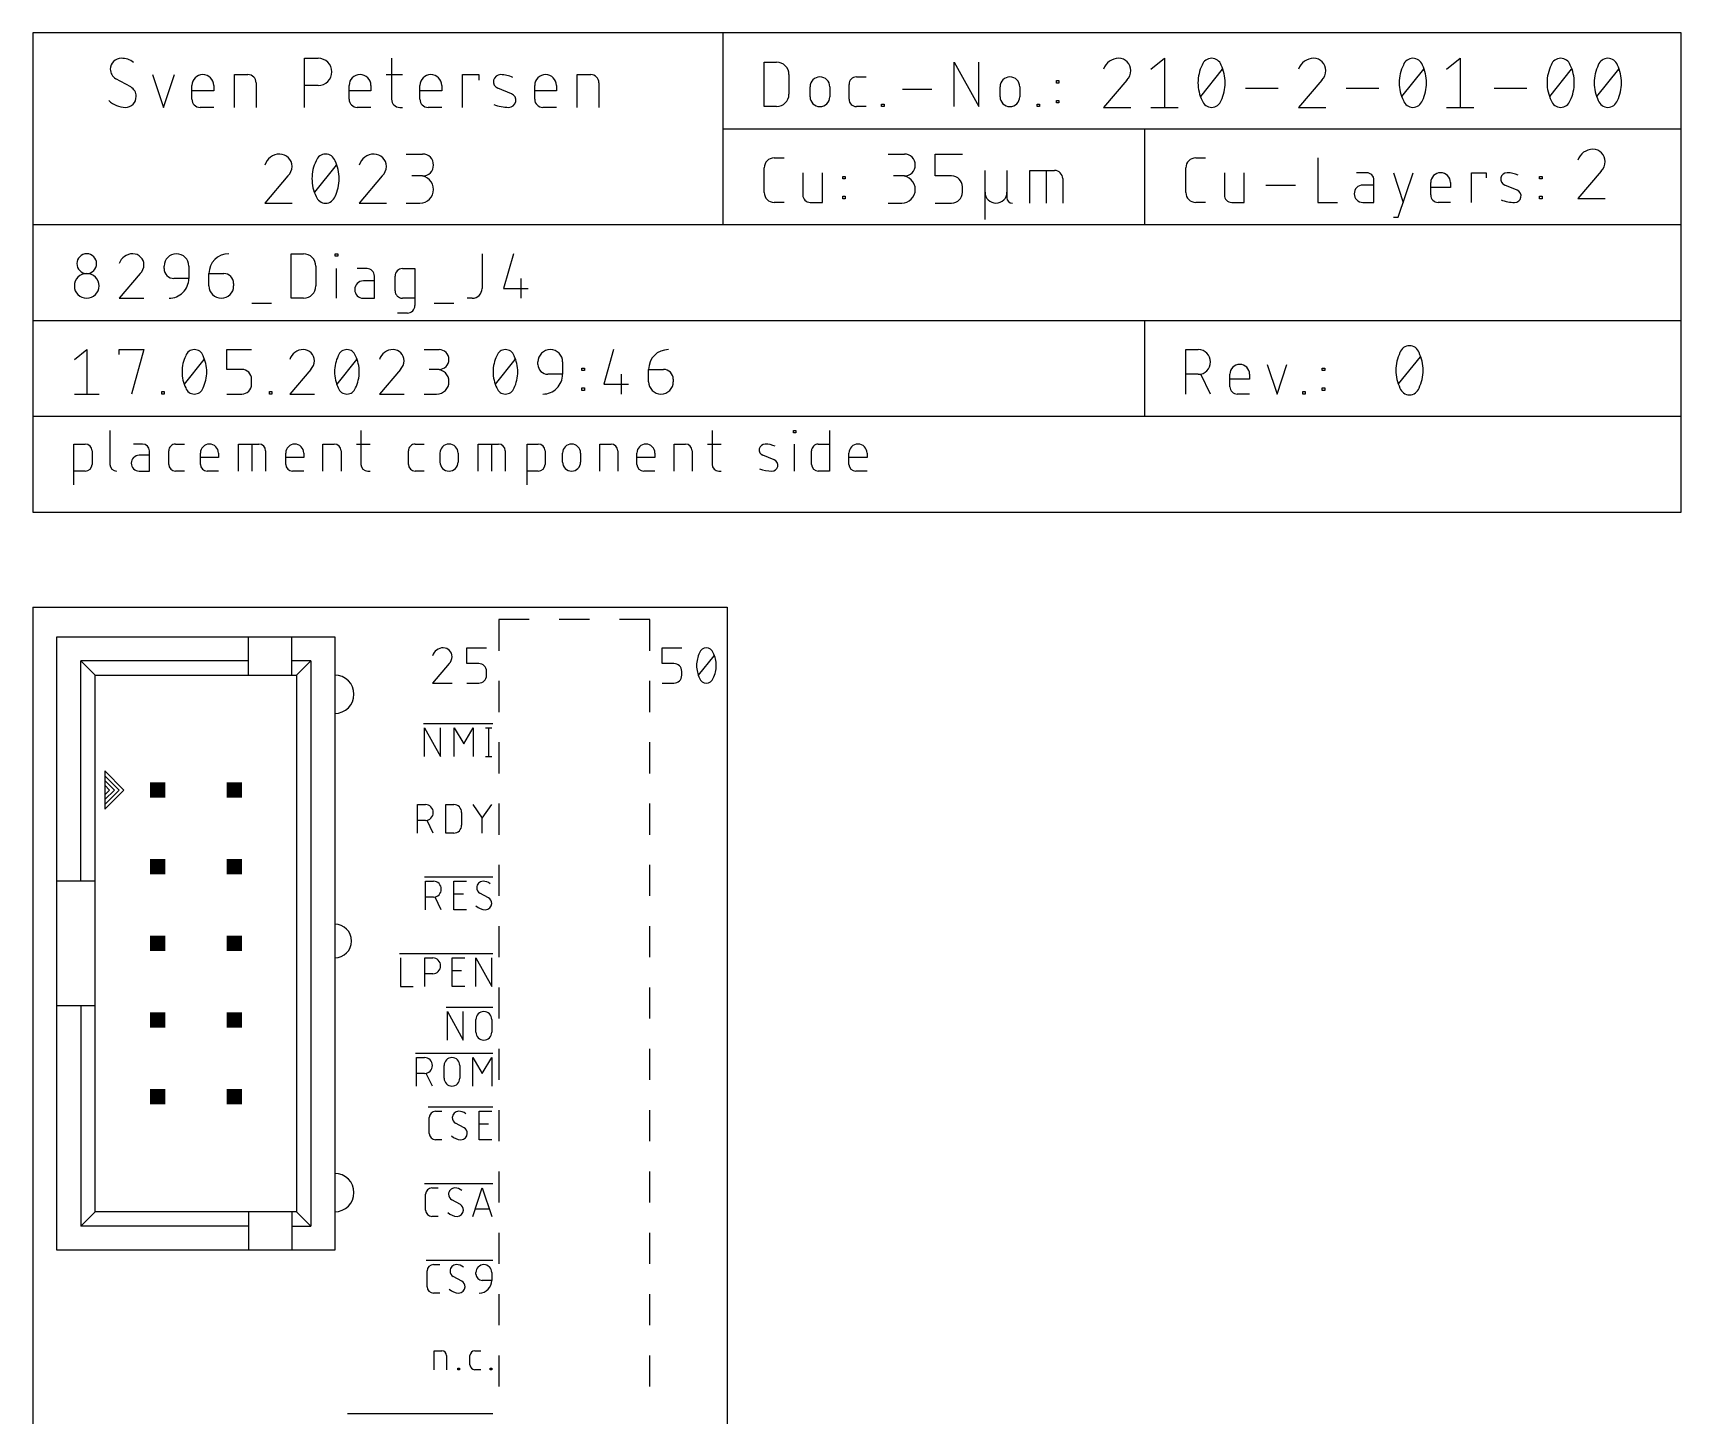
# Model space of a CAD drawing. Extents: x 0 to 54.6, y 0 to 93.
# Drawn here: x 0 to 54.6, y 47.2 to 93 of the extents above; entities that cross this region are included whole.
import ezdxf

# ---------------------------------------------------------------- set-up
doc = ezdxf.new("R2010")
doc.units = 0
for name, color, linetype in [('20', 30, 'CONTINUOUS'), ('21', 253, 'CONTINUOUS'), ('48', 213, 'CONTINUOUS'), ('51', 253, 'CONTINUOUS')]:
    doc.layers.add(name, color=color, linetype=linetype)

# ---------------------------------------------------------------- blocks, each defined once
blk = doc.blocks.new('RECT')
blk.add_solid([(-0.5, -0.5), (0.5, -0.5), (-0.5, 0.5), (0.5, 0.5)])

msp = doc.modelspace()

# ---------------------------------------------------------------- linework, layer by layer
at = {"layer": '20'}
for p, q in [((0, 74), (0, 0)), ((0, 74), (23, 74)), ((23, 74), (23, 0))]:
    msp.add_line(p, q, dxfattribs=at)
at = {"layer": '21'}
for p, q in [((2.5485, 79.8576), (2.5485, 78.7358)), ((10.8694, 79.8576), (10.8694, 78.7358)), ((22.5046, 79.8576), (22.5046, 78.7358)), ((25.2019, 79.7828), (25.2019, 79.8576)), ((25.2019, 79.8576), (25.2767, 79.8576)), ((25.2767, 79.7828), (25.2019, 79.7828)), ((25.2767, 79.8576), (25.2767, 79.7828)), ((26.3968, 79.8576), (26.3968, 78.5114)), ((1.3589, 78.0627), (1.3589, 79.4089)), ((1.3589, 79.4089), (1.7328, 79.4089)), ((1.9572, 79.1845), (1.9572, 78.7358)), ((3.632, 79.4089), (3.3329, 79.4089)), ((3.8564, 78.5114), (3.8564, 79.1845)), ((4.5006, 78.7358), (4.5006, 79.1845)), ((4.725, 79.4089), (5.0241, 79.4089)), ((6.813, 78.5114), (6.813, 79.4089)), ((6.813, 79.4089), (7.4861, 79.4089)), ((7.2617, 78.5114), (7.2617, 79.4089)), ((7.7105, 79.1845), (7.7105, 78.5114)), ((9.609, 78.5114), (9.609, 79.4089)), ((9.609, 79.4089), (9.983, 79.4089)), ((10.2074, 79.1845), (10.2074, 78.5114)), ((10.7198, 79.4089), (11.1685, 79.4089)), ((12.44, 78.7358), (12.44, 79.1845)), ((12.6643, 79.4089), (12.9635, 79.4089)), ((14.7524, 78.5114), (14.7524, 79.4089)), ((14.7524, 79.4089), (15.4255, 79.4089)), ((15.2011, 78.5114), (15.2011, 79.4089)), ((15.6498, 79.1845), (15.6498, 78.5114)), ((16.3706, 78.0627), (16.3706, 79.4089)), ((16.3706, 79.4089), (16.7446, 79.4089)), ((16.969, 79.1845), (16.969, 78.7358)), ((18.7804, 78.5114), (18.7804, 79.4089)), ((18.7804, 79.4089), (19.1543, 79.4089)), ((19.3787, 79.1845), (19.3787, 78.5114)), ((21.2443, 78.5114), (21.2443, 79.4089)), ((21.2443, 79.4089), (21.6182, 79.4089)), ((21.8426, 79.1845), (21.8426, 78.5114)), ((22.355, 79.4089), (22.8038, 79.4089)), ((25.2393, 78.5114), (25.2393, 79.4089)), ((25.7985, 78.7358), (25.7985, 79.1845)), ((26.0229, 79.4089), (26.3968, 79.4089)), ((3.8564, 79.0349), (3.5199, 79.0349)), ((5.5481, 78.7358), (5.5481, 79.1097)), ((6.1464, 78.9601), (5.5481, 78.9601)), ((6.1464, 79.1097), (6.1464, 78.9601)), ((8.3771, 78.7358), (8.3771, 79.1097)), ((8.9754, 78.9601), (8.3771, 78.9601)), ((8.9754, 79.1097), (8.9754, 78.9601)), ((13.4875, 78.8106), (13.4875, 79.1097)), ((14.0858, 79.1097), (14.0858, 78.8106)), ((17.5484, 78.8106), (17.5484, 79.1097)), ((18.1467, 79.1097), (18.1467, 78.8106)), ((20.0123, 78.7358), (20.0123, 79.1097)), ((20.6106, 78.9601), (20.0123, 78.9601)), ((20.6106, 79.1097), (20.6106, 78.9601)), ((24.5594, 78.8853), (24.1854, 79.0349)), ((27.0391, 78.7358), (27.0391, 79.1097)), ((27.6374, 78.9601), (27.0391, 78.9601)), ((27.6374, 79.1097), (27.6374, 78.9601)), ((1.7328, 78.5114), (1.3589, 78.5114)), ((3.5199, 78.5114), (3.8564, 78.5114)), ((5.0241, 78.5114), (4.725, 78.5114)), ((6.1464, 78.5114), (5.7725, 78.5114)), ((8.9754, 78.5114), (8.6014, 78.5114)), ((11.0937, 78.5114), (11.1685, 78.5114)), ((12.9635, 78.5114), (12.6643, 78.5114)), ((16.7446, 78.5114), (16.3706, 78.5114)), ((20.6106, 78.5114), (20.2367, 78.5114)), ((22.729, 78.5114), (22.8038, 78.5114)), ((26.3968, 78.5114), (26.0229, 78.5114)), ((27.6374, 78.5114), (27.2635, 78.5114)), ((15.4388, 73.5925), (15.4388, 72.5613)), ((16.4388, 73.5925), (15.4388, 73.5925)), ((18.4388, 73.5925), (17.4388, 73.5925)), ((20.4388, 73.5925), (19.4388, 73.5925)), ((20.4388, 72.5613), (20.4388, 73.5925)), ((0.7937, 64.9288), (0.7937, 73.025)), ((0.7937, 73.025), (7.1438, 73.025)), ((7.1438, 73.025), (8.5725, 73.025)), ((7.1438, 72.2313), (7.1438, 73.025)), ((8.5725, 73.025), (10.0013, 73.025)), ((8.5725, 72.2313), (8.5725, 73.025)), ((10.0013, 73.025), (10.0013, 52.705)), ((14.3813, 72.1374), (14.3813, 72.6567)), ((14.3813, 72.6567), (15.0305, 72.6567)), ((20.847, 72.1374), (20.847, 72.6567)), ((20.847, 72.6567), (21.4962, 72.6567)), ((7.1438, 72.2313), (1.5875, 72.2313)), ((1.5875, 64.9288), (1.5875, 72.2313)), ((1.5875, 72.2313), (2.0637, 71.755)), ((7.1438, 71.755), (7.1438, 72.2313)), ((8.5725, 71.755), (8.5725, 72.2313)), ((9.2075, 72.2313), (8.5725, 72.2313)), ((9.2075, 72.2313), (8.7313, 71.755)), ((9.2075, 72.2313), (9.2075, 53.4987)), ((13.7901, 72.1374), (13.2383, 71.4883)), ((14.7708, 72.1374), (14.3813, 72.1374)), ((21.2365, 72.1374), (20.847, 72.1374)), ((22.055, 71.7479), (22.5742, 72.3971)), ((2.0637, 64.9288), (2.0637, 71.755)), ((2.0637, 71.755), (7.1438, 71.755)), ((7.1438, 71.755), (8.5725, 71.755)), ((8.5725, 71.755), (8.7313, 71.755)), ((8.7313, 71.755), (8.7313, 53.975)), ((15.0305, 71.7479), (15.0305, 71.8778)), ((15.4388, 71.5613), (15.4388, 70.53)), ((20.4388, 70.53), (20.4388, 71.5613)), ((21.4962, 71.7479), (21.4962, 71.8778)), ((13.2383, 71.4883), (13.8875, 71.4883)), ((14.3813, 71.4883), (14.7708, 71.4883)), ((20.847, 71.4883), (21.2365, 71.4883)), ((12.939, 70.1548), (15.24, 70.1548)), ((12.9771, 69.0626), (12.9771, 70.0024)), ((12.9771, 70.0024), (13.4993, 69.0626)), ((13.4993, 69.0626), (13.4993, 70.0024)), ((13.9613, 69.0626), (13.9613, 70.0024)), ((13.9613, 70.0024), (14.2745, 69.4803)), ((14.2745, 69.4803), (14.5878, 70.0024)), ((14.5878, 70.0024), (14.5878, 69.0626)), ((14.9931, 70.0024), (15.2019, 70.0024)), ((15.0975, 70.0024), (15.0975, 69.0626)), ((15.4388, 69.53), (15.4388, 68.4988)), ((20.4388, 68.4988), (20.4388, 69.53)), ((14.9931, 69.0626), (15.2019, 69.0626)), ((3.0163, 67.945), (2.3813, 68.58)), ((2.3813, 68.58), (2.3813, 68.4213)), ((2.8575, 67.945), (2.3813, 68.4213)), ((2.3813, 68.4213), (2.3813, 68.2625)), ((2.6988, 67.945), (2.3813, 68.2625)), ((2.3813, 68.2625), (2.3813, 68.1038)), ((2.3813, 68.1038), (2.3813, 67.7863)), ((2.54, 67.945), (2.3813, 68.1038)), ((2.3813, 67.31), (3.0163, 67.945)), ((2.3813, 67.4688), (2.8575, 67.945)), ((2.3813, 67.6275), (2.6988, 67.945)), ((2.3813, 67.7863), (2.54, 67.945)), ((2.3813, 67.7863), (2.3813, 67.6275)), ((2.3813, 67.6275), (2.3813, 67.4688)), ((2.3813, 67.4688), (2.3813, 67.31)), ((12.7435, 66.5226), (12.7435, 67.4624)), ((12.7435, 67.4624), (13.0046, 67.4624)), ((13.6827, 66.5226), (13.6827, 67.4624)), ((13.6827, 67.4624), (13.9438, 67.4624)), ((14.2048, 67.2013), (14.2048, 66.7837)), ((14.5754, 67.4624), (14.8886, 67.0186)), ((14.8886, 67.0186), (15.2019, 67.4624)), ((15.4388, 67.4988), (15.4388, 66.4675)), ((20.4388, 66.4675), (20.4388, 67.4988)), ((13.0046, 66.9403), (12.7435, 66.9403)), ((13.2656, 66.5226), (13.0568, 66.9403)), ((14.8886, 66.5226), (14.8886, 67.0186)), ((13.9438, 66.5226), (13.6827, 66.5226)), ((12.971, 65.0748), (15.24, 65.0748)), ((15.4388, 65.4675), (15.4388, 64.4363)), ((20.4388, 64.4363), (20.4388, 65.4675)), ((0.7937, 60.8012), (0.7937, 64.9288)), ((1.5875, 64.9288), (0.7937, 64.9288)), ((2.0637, 64.9288), (1.5875, 64.9288)), ((2.0637, 60.8012), (2.0637, 64.9288)), ((13.0091, 63.9826), (13.0091, 64.9224)), ((13.0091, 64.9224), (13.2702, 64.9224)), ((13.95, 63.9826), (13.95, 64.9224)), ((13.95, 64.9224), (14.3677, 64.9224)), ((13.95, 64.5047), (14.2633, 64.5047)), ((15.0975, 64.3742), (14.8103, 64.5308)), ((13.2702, 64.4003), (13.0091, 64.4003)), ((13.5312, 63.9826), (13.3224, 64.4003)), ((14.3677, 63.9826), (13.95, 63.9826)), ((15.4388, 63.4363), (15.4388, 62.405)), ((20.4388, 62.405), (20.4388, 63.4363)), ((12.1441, 62.5348), (15.24, 62.5348)), ((12.1822, 62.3824), (12.1822, 61.4426)), ((12.986, 61.4426), (12.986, 62.3824)), ((12.986, 62.3824), (13.2471, 62.3824)), ((13.8891, 61.4426), (13.8891, 62.3824)), ((13.8891, 62.3824), (14.3068, 62.3824)), ((14.6798, 61.4426), (14.6798, 62.3824)), ((14.6798, 62.3824), (15.2019, 61.4426)), ((15.2019, 61.4426), (15.2019, 62.3824)), ((13.2471, 61.8603), (12.986, 61.8603)), ((13.8891, 61.9647), (14.2023, 61.9647)), ((12.1822, 61.4426), (12.5999, 61.4426)), ((14.3068, 61.4426), (13.8891, 61.4426)), ((15.4388, 61.405), (15.4388, 60.3738)), ((20.4388, 60.3738), (20.4388, 61.405)), ((0.7937, 52.705), (0.7937, 60.8012)), ((1.5875, 60.8012), (0.7937, 60.8012)), ((2.0637, 60.8012), (1.5875, 60.8012)), ((1.5875, 60.8012), (1.5875, 53.4987)), ((2.0637, 53.975), (2.0637, 60.8012)), ((13.6968, 60.7568), (15.24, 60.7568)), ((13.7349, 59.6646), (13.7349, 60.6044)), ((13.7349, 60.6044), (14.257, 59.6646)), ((14.257, 59.6646), (14.257, 60.6044)), ((14.6798, 59.9257), (14.6798, 60.3433)), ((15.2019, 60.3433), (15.2019, 59.9257)), ((12.675, 59.2328), (15.24, 59.2328)), ((12.7131, 58.1406), (12.7131, 59.0804)), ((12.7131, 59.0804), (12.9741, 59.0804)), ((14.5754, 58.1406), (14.5754, 59.0804)), ((14.5754, 59.0804), (14.8886, 58.5583)), ((14.8886, 58.5583), (15.2019, 59.0804)), ((15.2019, 59.0804), (15.2019, 58.1406)), ((15.4388, 59.3738), (15.4388, 58.3425)), ((20.4388, 58.3425), (20.4388, 59.3738)), ((12.9741, 58.5583), (12.7131, 58.5583)), ((13.2352, 58.1406), (13.0263, 58.5583)), ((13.6217, 58.4017), (13.6217, 58.8193)), ((14.1439, 58.8193), (14.1439, 58.4017)), ((13.0959, 57.4548), (15.24, 57.4548)), ((15.4388, 57.3425), (15.4388, 56.3113)), ((20.4388, 56.3113), (20.4388, 57.3425)), ((13.134, 56.5714), (13.134, 57.0936)), ((13.3428, 57.3024), (13.5517, 57.3024)), ((14.2858, 56.7542), (13.9986, 56.9108)), ((14.7842, 56.3626), (14.7842, 57.3024)), ((14.7842, 57.3024), (15.2019, 57.3024)), ((14.7842, 56.8847), (15.0975, 56.8847)), ((13.5517, 56.3626), (13.3428, 56.3626)), ((15.2019, 56.3626), (14.7842, 56.3626)), ((15.4388, 55.3113), (15.4388, 54.28)), ((20.4388, 54.28), (20.4388, 55.3113)), ((12.9715, 54.9148), (15.24, 54.9148)), ((13.2184, 54.7624), (13.4273, 54.7624)), ((14.5754, 53.8226), (14.8886, 54.7624)), ((14.8886, 54.7624), (15.2019, 53.8226)), ((13.0096, 54.0314), (13.0096, 54.5536)), ((14.1614, 54.2142), (13.8742, 54.3708)), ((2.0637, 53.975), (1.5875, 53.4987)), ((7.1438, 53.975), (2.0637, 53.975)), ((8.5725, 53.975), (7.1438, 53.975)), ((7.1438, 53.975), (7.1438, 53.4987)), ((8.7313, 53.975), (8.5725, 53.975)), ((8.5725, 53.975), (8.5725, 53.4987)), ((8.7313, 53.975), (9.2075, 53.4987)), ((13.4273, 53.8226), (13.2184, 53.8226)), ((15.1236, 54.0575), (14.6537, 54.0575)), ((7.1438, 53.4987), (1.5875, 53.4987)), ((7.1438, 53.4987), (7.1438, 52.705)), ((8.5725, 53.4987), (8.5725, 52.705)), ((8.5725, 53.4987), (9.2075, 53.4987)), ((15.4388, 53.28), (15.4388, 52.2488)), ((20.4388, 52.2488), (20.4388, 53.28)), ((7.1438, 52.705), (0.7937, 52.705)), ((8.5725, 52.705), (7.1438, 52.705)), ((10.0013, 52.705), (8.5725, 52.705)), ((13.0237, 52.3748), (15.24, 52.3748)), ((13.0618, 51.4914), (13.0618, 52.0136)), ((13.2706, 52.2224), (13.4795, 52.2224)), ((14.6798, 51.9091), (14.6798, 51.9613)), ((15.2019, 51.9613), (15.2019, 51.7003)), ((14.2136, 51.6742), (13.9264, 51.8308)), ((15.2019, 51.7003), (14.8886, 51.7003)), ((13.4795, 51.2826), (13.2706, 51.2826)), ((15.4388, 51.2488), (15.4388, 50.2175)), ((20.4388, 50.2175), (20.4388, 51.2488)), ((13.2906, 48.7426), (13.2906, 49.3691)), ((13.2906, 49.3691), (13.5516, 49.3691)), ((13.7082, 49.2125), (13.7082, 48.7426)), ((14.4803, 48.8992), (14.4803, 49.2125)), ((14.6369, 49.3691), (14.8458, 49.3691)), ((15.4388, 49.2175), (15.4388, 48.1863)), ((20.4388, 48.1863), (20.4388, 49.2175)), ((14.0829, 48.7426), (14.0829, 48.7948)), ((14.0829, 48.7948), (14.1351, 48.7948)), ((14.1351, 48.7426), (14.0829, 48.7426)), ((14.1351, 48.7948), (14.1351, 48.7426)), ((14.8458, 48.7426), (14.6369, 48.7426)), ((15.1497, 48.7426), (15.1497, 48.7948)), ((15.1497, 48.7948), (15.2019, 48.7948)), ((15.2019, 48.7426), (15.1497, 48.7426)), ((15.2019, 48.7948), (15.2019, 48.7426)), ((10.4224, 47.2948), (15.24, 47.2948))]:
    msp.add_line(p, q, dxfattribs=at)
for centre, radius, start, end in [((1.7328, 79.1845), 0.2244, 0, 90), ((3.632, 79.1845), 0.2244, 0, 90), ((4.725, 79.1845), 0.2244, 89.9992, 180), ((5.8473, 79.1097), 0.2992, 0, 180), ((7.4861, 79.1845), 0.2244, 0, 90), ((8.6762, 79.1097), 0.2992, 0, 180), ((9.983, 79.1845), 0.2244, 0, 90), ((12.6643, 79.1845), 0.2244, 89.9992, 180), ((13.7866, 79.1097), 0.2992, 0, 180), ((15.4255, 79.1845), 0.2244, 0, 90), ((16.7446, 79.1845), 0.2244, 0, 90), ((17.8475, 79.1097), 0.2992, 0, 180), ((19.1543, 79.1845), 0.2244, 0, 90), ((20.3115, 79.1097), 0.2992, 0, 180), ((21.6182, 79.1845), 0.2244, 0, 90), ((24.2574, 79.215), 0.1939, 89.181, 248.1986), ((24.2481, 78.5596), 0.8493, 65.7609, 89.181), ((26.0229, 79.1845), 0.2244, 89.9992, 180), ((27.3382, 79.1097), 0.2992, 0, 180), ((1.7328, 78.7358), 0.2244, 270.0008, 0), ((2.7729, 78.7358), 0.2244, 180, 270), ((3.5199, 78.7732), 0.2618, 90, 270), ((4.725, 78.7358), 0.2244, 180, 270), ((5.7725, 78.7358), 0.2244, 180, 270), ((8.6014, 78.7358), 0.2244, 180, 270), ((11.0937, 78.7358), 0.2244, 180, 270), ((12.6643, 78.7358), 0.2244, 180, 270), ((13.7866, 78.8106), 0.2992, 180, 0), ((16.7446, 78.7358), 0.2244, 270.0008, 0), ((17.8475, 78.8106), 0.2992, 180, 0), ((20.2367, 78.7358), 0.2244, 180, 270), ((22.729, 78.7358), 0.2244, 180, 270), ((24.4874, 78.7053), 0.1939, 269.181, 68.1986), ((26.0229, 78.7358), 0.2244, 180, 270), ((27.2635, 78.7358), 0.2244, 180, 270), ((24.5027, 79.7797), 1.2684, 250.2096, 269.181), ((13.5954, 72.2814), 0.3753, 90.0001, 162.0549), ((13.5954, 72.3646), 0.2921, 0, 90), ((22.3146, 72.4165), 0.2402, 90, 161.0751), ((22.3146, 72.4165), 0.2402, 18.9248, 90.0002), ((13.5737, 72.3646), 0.3138, 313.604, 359.9996), ((14.7708, 71.8778), 0.2596, 0, 90), ((21.2365, 71.8778), 0.2596, 0, 90), ((22.9529, 72.0725), 0.9628, 154.0109, 180.0001), ((21.6763, 72.0725), 0.9629, 359.9999, 25.9891), ((10.0013, 71.12), 0.635, 270, 90), ((14.7708, 71.7479), 0.2596, 270, 0), ((21.2365, 71.7479), 0.2596, 270, 0), ((22.9529, 72.0725), 0.9629, 180, 205.9888), ((22.3146, 71.7285), 0.2402, 198.9254, 269.9998), ((22.3146, 71.7285), 0.2402, 270, 341.0747), ((21.6763, 72.0725), 0.9629, 334.0112, 360), ((13.0046, 67.2013), 0.2611, 270, 90), ((13.9438, 67.2013), 0.2611, 0, 90), ((13.9438, 66.7837), 0.2611, 269.9993, 0), ((13.2702, 64.6613), 0.2611, 270, 90), ((14.9147, 64.7136), 0.2088, 89.9991, 180), ((14.918, 64.7136), 0.2121, 179.9997, 239.4903), ((14.9147, 64.5308), 0.3916, 53.1301, 89.9991), ((14.9931, 64.4238), 0.4412, 224.7611, 269.9999), ((14.9931, 64.1914), 0.2088, 270, 0), ((14.9898, 64.1914), 0.2121, 0.0001, 59.4899), ((10.0013, 62.9444), 0.5556, 270, 90), ((13.2471, 62.1213), 0.2611, 270, 90), ((14.9408, 60.3433), 0.2611, 0, 180), ((14.9408, 59.9257), 0.2611, 180, 0), ((12.9741, 58.8193), 0.2611, 270, 90), ((13.8828, 58.8193), 0.2611, 0, 180), ((13.8828, 58.4017), 0.2611, 180, 0), ((13.3428, 57.0936), 0.2088, 90.0009, 180), ((14.103, 57.0936), 0.2088, 89.9991, 180), ((14.1063, 57.0936), 0.2121, 179.9997, 239.4903), ((14.103, 56.9108), 0.3916, 53.1301, 89.9991), ((13.3428, 56.5714), 0.2088, 180, 270), ((14.1813, 56.8038), 0.4412, 224.7611, 269.9999), ((14.1813, 56.5714), 0.2088, 270, 0), ((14.1781, 56.5714), 0.2121, 0.0001, 59.4899), ((10.0013, 54.61), 0.635, 270, 90), ((13.2184, 54.5536), 0.2088, 90.0009, 180), ((13.9786, 54.5536), 0.2088, 89.9991, 180), ((13.9786, 54.3708), 0.3916, 53.1301, 89.9991), ((13.9819, 54.5536), 0.2121, 179.9997, 239.4903), ((14.0537, 54.0314), 0.2121, 0.0001, 59.4899), ((13.2184, 54.0314), 0.2088, 180, 270), ((14.0569, 54.2638), 0.4412, 224.7611, 269.9999), ((14.0569, 54.0314), 0.2088, 270, 0), ((13.2706, 52.0136), 0.2088, 90.0009, 180), ((14.0308, 52.0136), 0.2088, 89.9991, 180), ((14.0341, 52.0136), 0.2121, 179.9997, 239.4903), ((14.0308, 51.8308), 0.3916, 53.1301, 89.9991), ((14.9408, 51.9613), 0.2611, 0, 180), ((14.8886, 51.9091), 0.2088, 180, 270), ((13.2706, 51.4914), 0.2088, 180, 270), ((14.1091, 51.7238), 0.4412, 224.7611, 269.9999), ((14.1091, 51.4914), 0.2088, 270, 0), ((14.1059, 51.4914), 0.2121, 0.0001, 59.4899), ((14.7842, 51.7003), 0.4177, 270, 0), ((13.5516, 49.2125), 0.1566, 0.0011, 90), ((14.6369, 49.2125), 0.1566, 90, 180), ((14.6369, 48.8992), 0.1566, 180, 270)]:
    msp.add_arc(centre, radius, start, end, dxfattribs=at)
at = {"layer": '48'}
for p, q in [((22.86, 93.0275), (0, 93.0275)), ((0, 93.0275), (0, 86.6775)), ((54.61, 93.0275), (22.86, 93.0275)), ((22.86, 93.0275), (22.86, 89.8525)), ((54.61, 89.8525), (54.61, 93.0275)), ((9.0005, 90.5637), (9.0005, 92.1893)), ((9.0005, 92.1893), (9.452, 92.1893)), ((11.8821, 92.1893), (11.8821, 90.8346)), ((24.2316, 90.5891), (24.2316, 92.0623)), ((24.2316, 92.0623), (24.6408, 92.0623)), ((30.5248, 90.5891), (30.5248, 92.0623)), ((30.5248, 92.0623), (31.3432, 90.5891)), ((31.3432, 90.5891), (31.3432, 92.0623)), ((37.0406, 91.8281), (37.4921, 92.1893)), ((37.4921, 92.1893), (37.4921, 90.5637)), ((38.694, 90.9249), (39.4165, 91.8281)), ((45.3633, 90.9249), (46.0858, 91.8281)), ((46.8361, 91.8281), (47.2877, 92.1893)), ((47.2877, 92.1893), (47.2877, 90.5637)), ((50.2611, 90.9249), (50.9836, 91.8281)), ((51.8242, 90.9249), (52.5467, 91.8281)), ((3.2409, 91.241), (2.7442, 91.512)), ((3.9635, 91.6474), (4.3247, 90.5637)), ((4.3247, 90.5637), (4.686, 91.6474)), ((5.2661, 90.8346), (5.2661, 91.2862)), ((5.9886, 91.2862), (5.9886, 91.1056)), ((6.6729, 90.5637), (6.6729, 91.6474)), ((6.6729, 91.6474), (7.1244, 91.6474)), ((7.3954, 91.3765), (7.3954, 90.5637)), ((9.452, 91.2862), (9.0005, 91.2862)), ((10.4765, 90.8346), (10.4765, 91.2862)), ((11.199, 91.2862), (11.199, 91.1056)), ((11.7015, 91.6474), (12.2433, 91.6474)), ((12.8212, 90.8346), (12.8212, 91.2862)), ((13.5436, 91.2862), (13.5436, 91.1056)), ((14.2365, 90.5637), (14.2365, 91.6474)), ((14.2365, 91.6474), (14.7783, 91.6474)), ((14.7783, 91.6474), (14.7783, 91.4668)), ((16.6248, 90.8346), (16.6248, 91.2862)), ((17.3472, 91.2862), (17.3472, 91.1056)), ((18.0316, 90.5637), (18.0316, 91.6474)), ((18.0316, 91.6474), (18.4831, 91.6474)), ((18.754, 91.3765), (18.754, 90.5637)), ((25.05, 91.6531), (25.05, 90.9983)), ((25.7505, 90.9165), (25.7505, 91.2439)), ((26.4052, 91.2439), (26.4052, 90.9165)), ((27.041, 90.8346), (27.041, 91.3257)), ((27.2865, 91.5712), (27.6139, 91.5712)), ((32.0436, 90.9165), (32.0436, 91.2439)), ((32.6984, 91.2439), (32.6984, 90.9165)), ((33.9158, 91.3666), (33.9158, 91.4485)), ((33.9158, 91.4485), (33.9976, 91.4485)), ((33.9976, 91.3666), (33.9158, 91.3666)), ((33.9976, 91.4485), (33.9976, 91.3666)), ((36.2451, 91.4668), (35.4775, 90.5637)), ((42.706, 91.4668), (41.9384, 90.5637)), ((5.9886, 91.1056), (5.2661, 91.1056)), ((11.199, 91.1056), (10.4765, 91.1056)), ((13.5436, 91.1056), (12.8212, 91.1056)), ((15.8571, 91.0153), (15.4055, 91.1959)), ((17.3472, 91.1056), (16.6248, 91.1056)), ((28.1181, 90.5891), (28.1181, 90.6709)), ((28.1181, 90.6709), (28.2, 90.6709)), ((28.2, 90.6709), (28.2, 90.5891)), ((28.8077, 91.162), (29.7898, 91.162)), ((33.2716, 90.5891), (33.2716, 90.6709)), ((33.2716, 90.6709), (33.3534, 90.6709)), ((33.3534, 90.6709), (33.3534, 90.5891)), ((33.9158, 90.7119), (33.9158, 90.7937)), ((33.9158, 90.7937), (33.9976, 90.7937)), ((33.9976, 90.7119), (33.9158, 90.7119)), ((33.9976, 90.7937), (33.9976, 90.7119)), ((40.1807, 91.1959), (41.2644, 91.1959)), ((43.5154, 91.1959), (44.5991, 91.1959)), ((48.4132, 91.1959), (49.4969, 91.1959)), ((5.9886, 90.5637), (5.537, 90.5637)), ((11.199, 90.5637), (10.7474, 90.5637)), ((12.153, 90.5637), (12.2433, 90.5637)), ((13.5436, 90.5637), (13.0921, 90.5637)), ((17.3472, 90.5637), (16.8957, 90.5637)), ((24.6408, 90.5891), (24.2316, 90.5891)), ((27.6139, 90.5891), (27.2865, 90.5891)), ((28.2, 90.5891), (28.1181, 90.5891)), ((33.3534, 90.5891), (33.2716, 90.5891)), ((35.4775, 90.5637), (36.3806, 90.5637)), ((37.0406, 90.5637), (37.9437, 90.5637)), ((41.9384, 90.5637), (42.8415, 90.5637)), ((46.8361, 90.5637), (47.7392, 90.5637)), ((22.86, 89.8525), (22.86, 86.6775)), ((22.86, 89.8525), (36.83, 89.8525)), ((36.83, 89.8525), (54.61, 89.8525)), ((36.83, 89.8525), (36.83, 86.6775)), ((54.61, 86.6775), (54.61, 89.8525)), ((12.3706, 89.0143), (12.9125, 89.0143)), ((28.3337, 89.0143), (28.8756, 89.0143)), ((29.8968, 88.2918), (29.8968, 89.0143)), ((29.8968, 89.0143), (30.7999, 89.0143)), ((9.3347, 87.7499), (10.0572, 88.6531)), ((24.2316, 87.7415), (24.2316, 88.5599)), ((24.559, 88.8873), (24.8864, 88.8873)), ((31.5494, 86.8468), (31.5494, 88.4724)), ((32.2718, 88.4724), (32.2718, 87.7499)), ((33.037, 87.3887), (33.037, 88.4724)), ((33.037, 88.4724), (33.8498, 88.4724)), ((33.5788, 87.3887), (33.5788, 88.4724)), ((38.2016, 87.7415), (38.2016, 88.5599)), ((38.529, 88.8873), (38.8564, 88.8873)), ((42.5708, 88.8873), (42.5708, 87.4141)), ((8.4489, 88.2918), (7.6813, 87.3887)), ((11.5752, 88.2918), (10.8075, 87.3887)), ((12.9125, 88.2918), (12.5513, 88.2918)), ((25.5077, 88.3962), (25.5077, 87.6596)), ((26.1624, 87.4141), (26.1624, 88.3962)), ((26.8347, 88.1916), (26.8347, 88.2735)), ((26.8347, 88.2735), (26.9166, 88.2735)), ((26.9166, 88.1916), (26.8347, 88.1916)), ((26.9166, 88.2735), (26.9166, 88.1916)), ((28.8756, 88.2918), (28.5143, 88.2918)), ((30.4387, 88.2918), (29.8968, 88.2918)), ((30.7999, 87.7499), (30.7999, 87.9306)), ((34.1207, 88.2015), (34.1207, 87.3887)), ((39.4777, 88.3962), (39.4777, 87.6596)), ((40.1324, 87.4141), (40.1324, 88.3962)), ((40.8501, 87.987), (41.8322, 87.987)), ((44.1889, 88.3962), (43.8615, 88.3962)), ((44.4344, 87.987), (44.0661, 87.987)), ((44.4344, 87.4141), (44.4344, 88.1507)), ((45.0771, 88.3962), (45.4045, 87.4141)), ((45.2408, 86.923), (45.7319, 88.3962)), ((46.3159, 87.6596), (46.3159, 88.0689)), ((46.9707, 88.0689), (46.9707, 87.9052)), ((47.6643, 87.4141), (47.6643, 88.3962)), ((47.6643, 88.3962), (48.1553, 88.3962)), ((48.1553, 88.3962), (48.1553, 88.2325)), ((49.1769, 87.8233), (48.7677, 87.987)), ((49.9224, 88.1916), (49.9224, 88.2735)), ((49.9224, 88.2735), (50.0043, 88.2735)), ((50.0043, 88.1916), (49.9224, 88.1916)), ((50.0043, 88.2735), (50.0043, 88.1916)), ((51.9613, 88.4506), (51.1937, 87.5474)), ((7.6813, 87.3887), (8.5844, 87.3887)), ((10.8075, 87.3887), (11.7106, 87.3887)), ((12.3706, 87.3887), (12.8222, 87.3887)), ((24.8864, 87.4141), (24.559, 87.4141)), ((25.7532, 87.4141), (26.1624, 87.4141)), ((26.8347, 87.5369), (26.8347, 87.6187)), ((26.8347, 87.6187), (26.9166, 87.6187)), ((26.9166, 87.5369), (26.8347, 87.5369)), ((26.9166, 87.6187), (26.9166, 87.5369)), ((28.3337, 87.3887), (28.7853, 87.3887)), ((29.8968, 87.3887), (30.4387, 87.3887)), ((32.2718, 87.7499), (32.2718, 87.5693)), ((38.8564, 87.4141), (38.529, 87.4141)), ((39.7232, 87.4141), (40.1324, 87.4141)), ((42.5708, 87.4141), (43.2256, 87.4141)), ((44.0661, 87.4141), (44.4344, 87.4141)), ((46.9707, 87.9052), (46.3159, 87.9052)), ((46.9707, 87.4141), (46.5615, 87.4141)), ((49.9224, 87.5369), (49.9224, 87.6187)), ((49.9224, 87.6187), (50.0043, 87.6187)), ((50.0043, 87.5369), (49.9224, 87.5369)), ((50.0043, 87.6187), (50.0043, 87.5369)), ((51.1937, 87.5474), (52.0968, 87.5474)), ((45.0771, 86.923), (45.2408, 86.923)), ((0, 86.6775), (0, 83.5025)), ((0, 86.6775), (22.86, 86.6775)), ((22.86, 86.6775), (36.83, 86.6775)), ((36.83, 86.6775), (54.61, 86.6775)), ((54.61, 83.5025), (54.61, 86.6775)), ((4.3448, 85.2212), (4.3448, 85.3031)), ((5.1632, 85.3031), (5.1632, 84.8939)), ((8.5567, 84.2391), (8.5567, 85.7123)), ((8.5567, 85.7123), (8.9659, 85.7123)), ((9.3752, 85.3031), (9.3752, 84.6483)), ((10.0152, 85.6305), (10.0152, 85.7123)), ((10.0152, 85.7123), (10.097, 85.7123)), ((10.097, 85.6305), (10.0152, 85.6305)), ((10.0561, 84.2391), (10.0561, 85.2212)), ((10.097, 85.7123), (10.097, 85.6305)), ((11.0704, 85.2212), (10.743, 85.2212)), ((12.2446, 85.2212), (12.6538, 85.2212)), ((12.6538, 85.2212), (12.6538, 83.9936)), ((14.8824, 85.7123), (14.8824, 84.5665)), ((15.9206, 85.7123), (15.5932, 84.5665)), ((3.5539, 85.0575), (2.8582, 84.2391)), ((5.1632, 84.8939), (4.6721, 84.8939)), ((5.8313, 85.0575), (6.3224, 85.0575)), ((5.8313, 84.6483), (5.8313, 85.0575)), ((6.6498, 84.7302), (6.6498, 84.6483)), ((11.3159, 84.812), (10.9476, 84.812)), ((11.3159, 84.2391), (11.3159, 84.9757)), ((11.9991, 84.4846), (11.9991, 84.9757)), ((16.1661, 84.8939), (16.1661, 84.2391)), ((2.8582, 84.2391), (3.6766, 84.2391)), ((8.9659, 84.2391), (8.5567, 84.2391)), ((10.9476, 84.2391), (11.3159, 84.2391)), ((12.6538, 84.2391), (12.2446, 84.2391)), ((14.555, 84.2391), (14.3913, 84.2391)), ((15.5932, 84.5665), (16.4116, 84.5665)), ((7.2511, 84.0754), (7.9058, 84.0754)), ((12.4083, 83.748), (12.0809, 83.748)), ((13.2965, 84.0754), (13.9513, 84.0754)), ((0, 83.5025), (0, 80.3275)), ((0, 83.5025), (36.83, 83.5025)), ((36.83, 83.5025), (54.61, 83.5025)), ((36.83, 83.5025), (36.83, 80.3275)), ((54.61, 80.3275), (54.61, 83.5025)), ((1.3716, 82.2099), (1.7808, 82.5373)), ((1.7808, 82.5373), (1.7808, 81.0641)), ((2.8582, 82.3736), (2.8582, 82.5373)), ((2.8582, 82.5373), (3.6766, 82.5373)), ((3.6766, 82.5373), (3.2674, 81.0641)), ((6.426, 81.8825), (6.426, 82.5373)), ((6.426, 82.5373), (7.2444, 82.5373)), ((12.9669, 82.5373), (13.4579, 82.5373)), ((19.2405, 82.5373), (18.9132, 81.3915)), ((38.2016, 81.0641), (38.2016, 82.5373)), ((38.2016, 82.5373), (38.6108, 82.5373)), ((5.0212, 81.3915), (5.676, 82.2099)), ((10.0756, 81.3915), (10.7303, 82.2099)), ((15.3281, 81.3915), (15.9829, 82.2099)), ((16.7329, 82.0462), (16.7329, 82.1281)), ((17.5513, 82.1281), (17.5513, 81.7189)), ((18.1913, 81.8416), (18.1913, 81.9235)), ((18.1913, 81.9235), (18.2732, 81.9235)), ((18.2732, 81.9235), (18.2732, 81.8416)), ((40.8984, 82.0462), (41.2258, 81.0641)), ((41.2258, 81.0641), (41.5532, 82.0462)), ((42.721, 81.8416), (42.721, 81.9235)), ((42.721, 81.9235), (42.8028, 81.9235)), ((42.8028, 81.9235), (42.8028, 81.8416)), ((45.2515, 81.3999), (45.974, 82.3031)), ((6.917, 81.8825), (6.426, 81.8825)), ((7.2444, 81.3915), (7.2444, 81.5552)), ((9.2028, 81.8825), (8.5072, 81.0641)), ((12.176, 81.8825), (11.4803, 81.0641)), ((13.4579, 81.8825), (13.1306, 81.8825)), ((17.5513, 81.7189), (17.0602, 81.7189)), ((18.2732, 81.8416), (18.1913, 81.8416)), ((18.9132, 81.3915), (19.7316, 81.3915)), ((19.4861, 81.7189), (19.4861, 81.0641)), ((20.3997, 81.8825), (20.8908, 81.8825)), ((20.3997, 81.4733), (20.3997, 81.8825)), ((21.2182, 81.5552), (21.2182, 81.4733)), ((38.6108, 81.7189), (38.2016, 81.7189)), ((39.02, 81.0641), (38.6927, 81.7189)), ((39.6596, 81.3096), (39.6596, 81.7189)), ((40.3143, 81.5552), (39.6596, 81.5552)), ((40.3143, 81.7189), (40.3143, 81.5552)), ((42.8028, 81.8416), (42.721, 81.8416)), ((1.3716, 81.0641), (2.19, 81.0641)), ((4.2671, 81.0641), (4.2671, 81.1459)), ((4.2671, 81.1459), (4.3489, 81.1459)), ((4.3489, 81.0641), (4.2671, 81.0641)), ((4.3489, 81.1459), (4.3489, 81.0641)), ((6.426, 81.0641), (6.917, 81.0641)), ((7.8349, 81.0641), (7.8349, 81.1459)), ((7.8349, 81.1459), (7.9167, 81.1459)), ((7.9167, 81.0641), (7.8349, 81.0641)), ((7.9167, 81.1459), (7.9167, 81.0641)), ((8.5072, 81.0641), (9.3256, 81.0641)), ((11.4803, 81.0641), (12.2987, 81.0641)), ((12.9669, 81.0641), (13.3761, 81.0641)), ((18.1913, 81.1869), (18.1913, 81.2687)), ((18.1913, 81.2687), (18.2732, 81.2687)), ((18.2732, 81.1869), (18.1913, 81.1869)), ((18.2732, 81.2687), (18.2732, 81.1869)), ((40.3143, 81.0641), (39.9051, 81.0641)), ((42.0768, 81.0641), (42.0768, 81.1459)), ((42.0768, 81.1459), (42.1586, 81.1459)), ((42.1586, 81.0641), (42.0768, 81.0641)), ((42.1586, 81.1459), (42.1586, 81.0641)), ((42.721, 81.1869), (42.721, 81.2687)), ((42.721, 81.2687), (42.8028, 81.2687)), ((42.8028, 81.1869), (42.721, 81.1869)), ((42.8028, 81.2687), (42.8028, 81.1869)), ((0, 80.3275), (0, 77.1525)), ((0, 80.3275), (36.83, 80.3275)), ((36.83, 80.3275), (54.61, 80.3275)), ((54.61, 77.1525), (54.61, 80.3275)), ((0, 77.1525), (54.61, 77.1525))]:
    msp.add_line(p, q, dxfattribs=at)
for centre, radius, start, end in [((2.9305, 91.8281), 0.3669, 179.9998, 239.49), ((2.9249, 91.8281), 0.3612, 89.9995, 180), ((2.9248, 91.512), 0.6773, 53.1301, 89.9995), ((9.452, 91.7377), 0.4516, 270, 90), ((24.6408, 91.6531), 0.4092, 359.9996, 90), ((35.9742, 91.6672), 0.5221, 90.0001, 162.0549), ((35.9742, 91.7829), 0.4064, 0, 90), ((35.944, 91.7829), 0.4365, 313.6036, 359.9997), ((39.9433, 91.3765), 1.3396, 154.0109, 180.0001), ((39.0552, 91.8552), 0.3342, 90.0001, 161.0756), ((39.0552, 91.8551), 0.3342, 18.9248, 90), ((38.1672, 91.3765), 1.3396, 360, 25.9891), ((42.4351, 91.6672), 0.5221, 90.0001, 162.0549), ((42.4351, 91.7829), 0.4064, 0, 90), ((42.4049, 91.7829), 0.4365, 313.6036, 359.9997), ((46.6126, 91.3765), 1.3396, 154.0109, 180.0001), ((45.7246, 91.8552), 0.3342, 90.0001, 161.0756), ((45.7246, 91.8551), 0.3342, 18.9248, 90), ((44.8365, 91.3765), 1.3396, 360, 25.9891), ((51.5104, 91.3765), 1.3396, 154.0109, 180.0001), ((50.6223, 91.8552), 0.3342, 90.0001, 161.0756), ((50.6223, 91.8551), 0.3342, 18.9248, 90), ((49.7343, 91.3765), 1.3396, 360, 25.9891), ((53.0735, 91.3765), 1.3396, 154.0109, 180.0001), ((52.1855, 91.8552), 0.3342, 90.0001, 161.0756), ((52.1855, 91.8551), 0.3342, 18.9248, 90), ((51.2974, 91.3765), 1.3396, 360, 25.9891), ((3.0547, 90.9249), 0.3669, 0, 59.4898), ((5.6273, 91.2862), 0.3612, 0, 180), ((7.1244, 91.3765), 0.2709, 0.0007, 90), ((10.8377, 91.2862), 0.3612, 0, 180), ((13.1824, 91.2862), 0.3612, 0, 180), ((15.4925, 91.4133), 0.2342, 89.1818, 248.1988), ((15.4812, 90.622), 1.0256, 65.7611, 89.1818), ((16.986, 91.2862), 0.3612, 0, 180), ((18.4831, 91.3765), 0.2709, 0.0007, 90), ((26.0778, 91.2439), 0.3274, 0, 180), ((27.2865, 91.3257), 0.2455, 90, 180), ((32.371, 91.2439), 0.3274, 0, 180), ((39.9433, 91.3765), 1.3396, 180, 205.9889), ((38.1672, 91.3765), 1.3396, 334.0111, 360), ((46.6126, 91.3765), 1.3396, 180, 205.9889), ((44.8365, 91.3765), 1.3396, 334.0111, 360), ((51.5104, 91.3765), 1.3396, 180, 205.9889), ((49.7343, 91.3765), 1.3396, 334.0111, 360), ((53.0736, 91.3765), 1.3396, 180, 205.9889), ((51.2974, 91.3765), 1.3396, 334.0111, 360), ((3.0603, 91.3268), 0.7631, 224.7608, 269.9999), ((3.0603, 90.9249), 0.3612, 270, 0), ((5.537, 90.8346), 0.2709, 180, 270), ((10.7474, 90.8346), 0.2709, 180, 270), ((12.153, 90.8346), 0.2709, 180, 270), ((13.0921, 90.8346), 0.2709, 180, 270), ((15.7886, 92.0951), 1.5316, 250.2089, 269.1818), ((15.7701, 90.7978), 0.2342, 269.1818, 68.1988), ((16.8957, 90.8346), 0.2709, 180, 270), ((24.6408, 90.9983), 0.4092, 270.0004, 360), ((26.0778, 90.9165), 0.3274, 180, 0), ((27.2865, 90.8346), 0.2455, 180, 270), ((32.371, 90.9165), 0.3274, 180, 0), ((39.0552, 90.8979), 0.3342, 198.925, 270), ((39.0552, 90.8979), 0.3342, 269.9999, 341.0745), ((45.7246, 90.8979), 0.3342, 198.925, 270), ((45.7246, 90.8979), 0.3342, 269.9999, 341.0745), ((50.6223, 90.8979), 0.3342, 198.925, 270), ((50.6223, 90.8979), 0.3342, 269.9999, 341.0745), ((52.1855, 90.8979), 0.3342, 198.925, 270), ((52.1855, 90.8979), 0.3342, 269.9999, 341.0745), ((8.178, 88.6079), 0.4064, 0, 90), ((11.3042, 88.6079), 0.4064, 0, 90), ((51.6904, 88.6509), 0.5221, 90.0001, 162.0549), ((51.6904, 88.7666), 0.4064, 0, 90), ((8.178, 88.4922), 0.5221, 90.0001, 162.0549), ((8.1479, 88.6079), 0.4365, 313.6036, 359.9997), ((10.584, 88.2015), 1.3396, 154.0109, 180.0001), ((9.6959, 88.6801), 0.3342, 90.0001, 161.0756), ((9.6959, 88.6801), 0.3342, 18.9248, 90), ((8.8079, 88.2015), 1.3396, 360, 25.9891), ((11.3042, 88.4922), 0.5221, 90.0001, 162.0549), ((11.2741, 88.6079), 0.4365, 313.6036, 359.9997), ((12.9125, 88.6531), 0.3612, 270, 90), ((24.559, 88.5599), 0.3274, 90.0005, 180), ((28.8756, 88.6531), 0.3612, 270, 90), ((33.8498, 88.2015), 0.2709, 0, 90), ((38.529, 88.5599), 0.3274, 90.0005, 180), ((51.6603, 88.7667), 0.4365, 313.6036, 359.9997), ((10.584, 88.2015), 1.3396, 180, 205.9889), ((8.8079, 88.2015), 1.3396, 334.0111, 360), ((12.8222, 87.8403), 0.4516, 270, 90), ((28.7853, 87.8403), 0.4516, 270, 90), ((30.4387, 87.9306), 0.3612, 0, 90), ((44.0661, 87.7006), 0.2865, 90, 270), ((44.1889, 88.1507), 0.2455, 0, 90), ((46.6433, 88.0689), 0.3274, 0, 180), ((48.8465, 88.184), 0.2122, 89.1816, 248.1986), ((48.8362, 87.4669), 0.9294, 65.761, 89.1816), ((9.6959, 87.7229), 0.3342, 198.925, 270), ((9.6959, 87.7229), 0.3342, 269.9999, 341.0745), ((24.559, 87.7415), 0.3274, 180, 270), ((25.7532, 87.6596), 0.2455, 180, 270), ((30.4387, 87.7499), 0.3612, 270, 0), ((31.9106, 87.7499), 0.3612, 180, 0), ((32.4525, 87.5693), 0.1806, 180, 270), ((38.529, 87.7415), 0.3274, 180, 270), ((39.7232, 87.6596), 0.2455, 180, 270), ((46.5615, 87.6596), 0.2455, 180, 270), ((49.1149, 88.802), 1.388, 250.2089, 269.1815), ((49.0981, 87.6263), 0.2122, 269.1816, 68.1989), ((1.7808, 85.3849), 0.3274, 0, 180), ((1.7808, 85.3849), 0.3274, 180, 0), ((3.3083, 85.2391), 0.4732, 90, 162.0549), ((3.3083, 85.344), 0.3683, 0, 90), ((3.281, 85.344), 0.3956, 313.6022, 0), ((4.6721, 85.2212), 0.3274, 179.9995, 270), ((4.754, 85.3031), 0.4092, 0, 180), ((6.4861, 85.0575), 0.6548, 90.0003, 180), ((8.9659, 85.3031), 0.4092, 359.9996, 90), ((11.0704, 84.9757), 0.2455, 0, 90), ((12.2446, 84.9757), 0.2455, 90, 180), ((1.7808, 84.6483), 0.4092, 0, 180), ((1.7808, 84.6483), 0.4092, 180, 0), ((4.5084, 84.8939), 0.6548, 269.9997, 360), ((6.2405, 84.6483), 0.4092, 180, 0), ((6.3224, 84.7302), 0.3274, 0, 90), ((8.9659, 84.6483), 0.4092, 270.0004, 360), ((10.9476, 84.5256), 0.2865, 90, 270), ((12.2446, 84.4846), 0.2455, 180, 270), ((14.555, 84.5665), 0.3274, 270, 0), ((12.4083, 83.9936), 0.2455, 270.0015, 0), ((5.3486, 82.2345), 0.3028, 90, 161.0756), ((5.3486, 82.2345), 0.3028, 18.9237, 90.0001), ((8.9573, 82.0641), 0.4732, 90, 162.0549), ((8.9573, 82.169), 0.3683, 0, 90), ((10.4029, 82.2345), 0.3028, 90, 161.0756), ((10.4029, 82.2345), 0.3028, 18.9237, 90.0001), ((11.9304, 82.0641), 0.4732, 90, 162.0549), ((11.9304, 82.169), 0.3683, 0, 90), ((13.4579, 82.2099), 0.3274, 270, 90), ((15.6555, 82.2345), 0.3028, 90, 161.0756), ((15.6555, 82.2345), 0.3028, 18.9237, 90.0001), ((17.1421, 82.1281), 0.4092, 0, 180), ((21.0545, 81.8825), 0.6548, 90.0003, 180), ((38.6108, 82.1281), 0.4092, 270, 90), ((45.6128, 82.3302), 0.3342, 90.0001, 161.0756), ((45.6128, 82.3301), 0.3342, 18.9248, 90), ((6.1534, 81.8007), 1.214, 154.0109, 180), ((4.5438, 81.8007), 1.214, 360, 25.9897), ((8.93, 82.169), 0.3956, 313.6022, 0), ((11.2078, 81.8007), 1.214, 154.0109, 180), ((9.5982, 81.8007), 1.214, 360, 25.9897), ((11.9032, 82.169), 0.3956, 313.6022, 0), ((16.4603, 81.8007), 1.214, 154.0109, 180), ((14.8507, 81.8007), 1.214, 360, 25.9897), ((17.0602, 82.0462), 0.3274, 179.9995, 270), ((39.987, 81.7189), 0.3274, 0, 180), ((46.5008, 81.8515), 1.3396, 154.0109, 180.0001), ((44.7247, 81.8515), 1.3396, 360, 25.9891), ((6.1534, 81.8007), 1.214, 180, 205.9889), ((4.5438, 81.8007), 1.214, 334.0105, 359.9999), ((6.917, 81.5552), 0.3274, 0, 90), ((6.917, 81.3915), 0.3274, 270, 359.9995), ((11.2078, 81.8007), 1.214, 180, 205.9889), ((9.5981, 81.8007), 1.214, 334.0105, 359.9999), ((13.3761, 81.4733), 0.4092, 270, 90), ((16.4603, 81.8007), 1.214, 180, 205.9889), ((14.8507, 81.8007), 1.214, 334.0105, 359.9999), ((16.8966, 81.7189), 0.6548, 269.9997, 360), ((20.809, 81.4733), 0.4092, 180, 0), ((20.8908, 81.5552), 0.3274, 0, 90), ((46.5008, 81.8515), 1.3396, 180, 205.9889), ((44.7247, 81.8515), 1.3396, 334.0111, 360), ((5.3486, 81.3669), 0.3028, 198.9251, 270.0001), ((5.3486, 81.3669), 0.3028, 270, 341.0759), ((10.4029, 81.3669), 0.3028, 198.9251, 270.0001), ((10.4029, 81.3669), 0.3028, 270, 341.0759), ((15.6555, 81.3669), 0.3028, 198.9251, 270.0001), ((15.6555, 81.3669), 0.3028, 270, 341.0759), ((39.9051, 81.3096), 0.2455, 180, 270), ((45.6128, 81.3728), 0.3342, 198.925, 270), ((45.6128, 81.3729), 0.3342, 269.9999, 341.0745)]:
    msp.add_arc(centre, radius, start, end, dxfattribs=at)

# ---------------------------------------------------------------- block references
at = {"layer": '51', "xscale": 0.508, "yscale": 0.508, "rotation": 270}
for p in [(4.1275, 67.945), (6.6675, 67.945), (4.1275, 65.405), (6.6675, 65.405), (4.1275, 62.865), (6.6675, 62.865), (4.1275, 60.325), (6.6675, 60.325), (4.1275, 57.785), (6.6675, 57.785)]:
    msp.add_blockref('RECT', p, dxfattribs=at)

doc.saveas('drawing.dxf')
